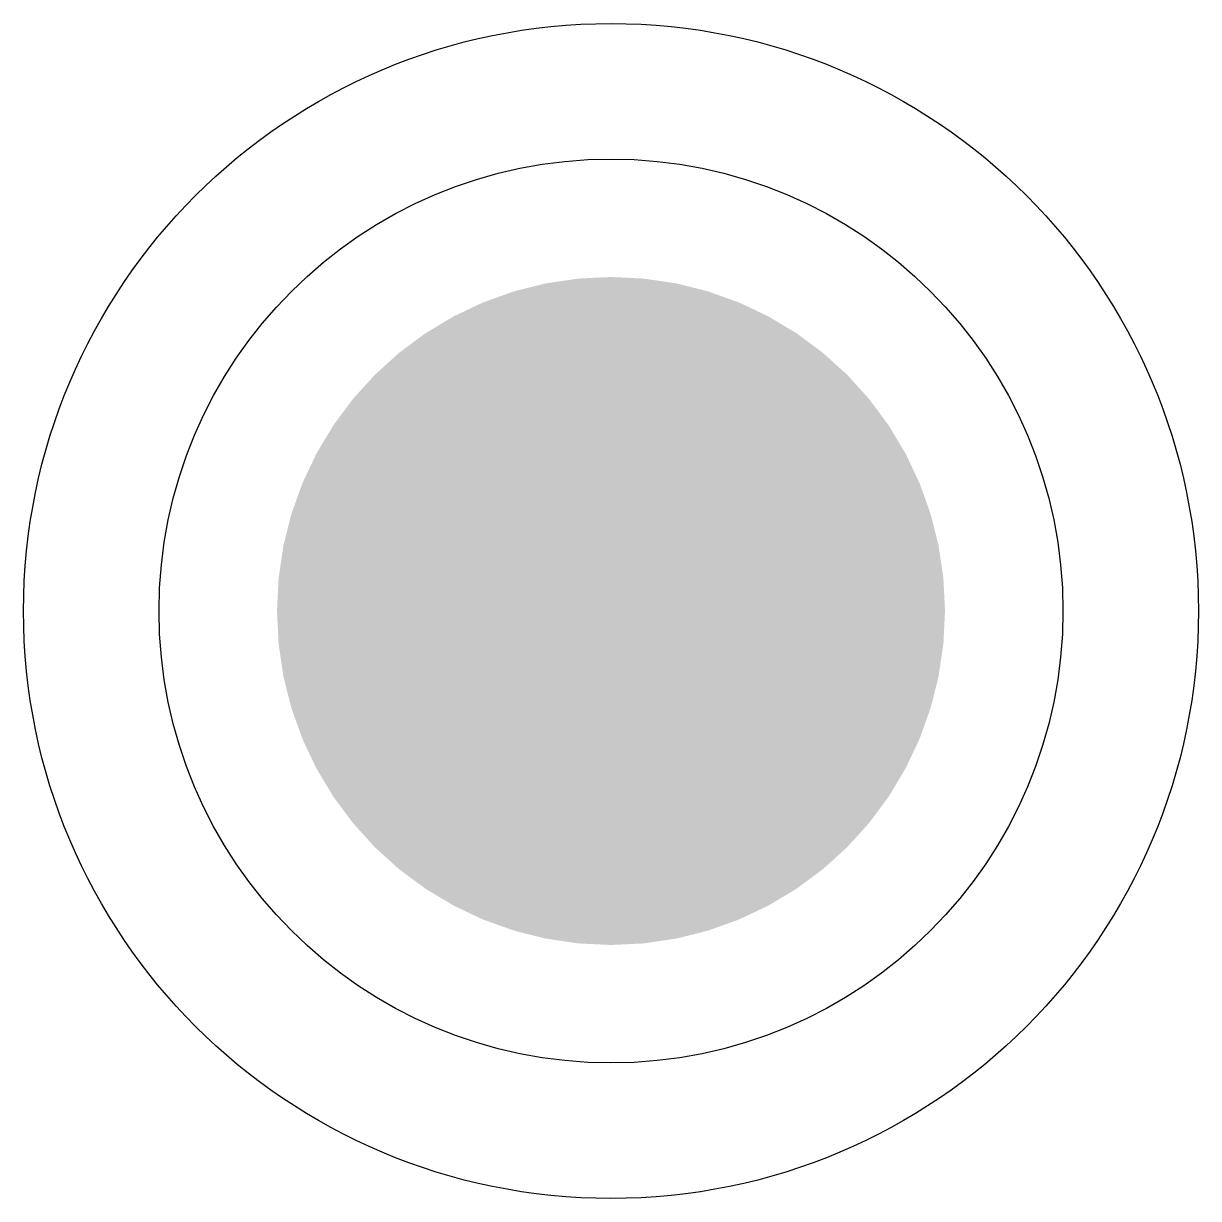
# Model space of a CAD drawing. Extents: x -0.065 to 0.065, y -0.065 to 0.065.
import ezdxf

# ---------------------------------------------------------------- set-up
doc = ezdxf.new("R2010")
doc.units = 0

msp = doc.modelspace()

# ---------------------------------------------------------------- linework, layer by layer
at = {"const_width": 0.03695}
msp.add_lwpolyline([(-0.01848, 0, 1), (0.01848, 0, 1)], format="xyb", close=True, dxfattribs=at)
for radius in [0.065, 0.05]:
    msp.add_circle((0, 0), radius)

doc.saveas('drawing.dxf')
